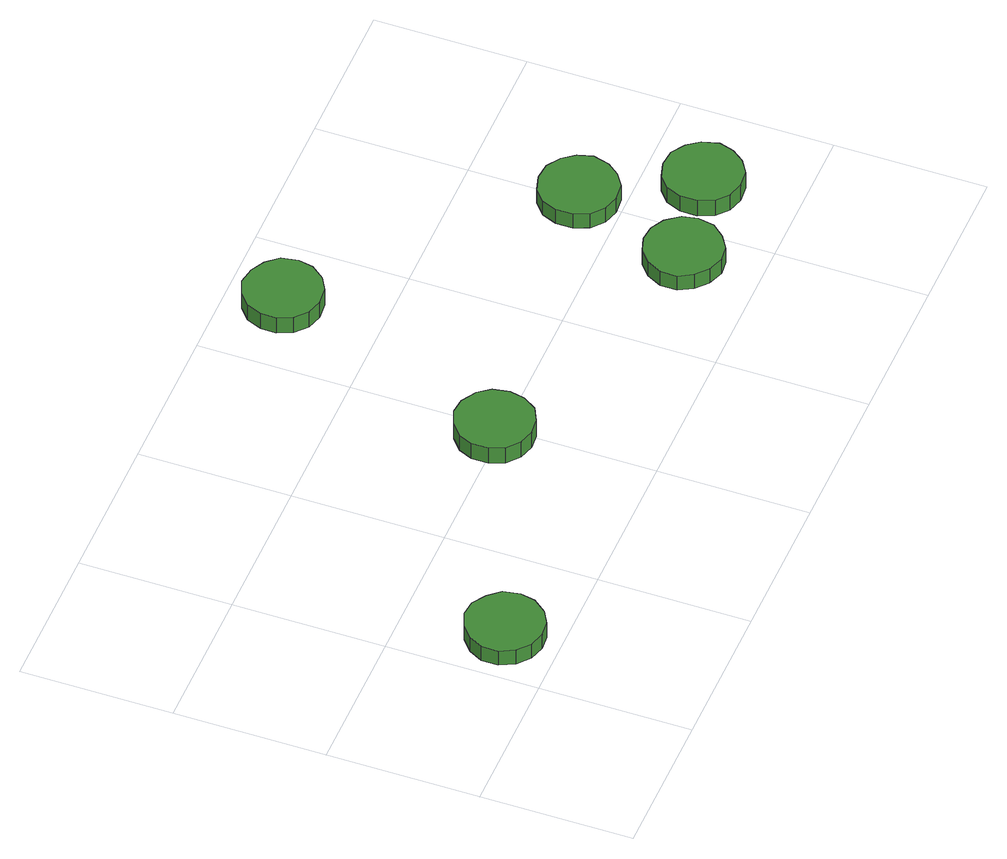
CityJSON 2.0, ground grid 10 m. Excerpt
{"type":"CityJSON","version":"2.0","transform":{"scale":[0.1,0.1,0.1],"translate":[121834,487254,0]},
"CityObjects":{
"tree1":{"type":"SolitaryVegetationObject","attributes":{"function":"something"},"geometry":[{"type":"MultiSurface","lod":"1","boundaries":[[[0,1,2,3,4,5,6,7,8,9,10,11,12,13,14]],[[15,16,17,18,19,20,21,22,23,24,25,26,27,28,29]],[[0,29,28,1]],[[1,28,27,2]],[[2,27,26,3]],[[3,26,25,4]],[[4,25,24,5]],[[5,24,23,6]],[[6,23,22,7]],[[7,22,21,8]],[[8,21,20,9]],[[9,20,19,10]],[[10,19,18,11]],[[11,18,17,12]],[[12,17,16,13]],[[13,16,15,14]],[[14,15,29,0]]]}]},
"tree2":{"type":"SolitaryVegetationObject","attributes":{"function":"something"},"geometry":[{"type":"MultiSurface","lod":"1","boundaries":[[[30,31,32,33,34,35,36,37,38,39,40,41,42,43,44]],[[45,46,47,48,49,50,51,52,53,54,55,56,57,58,59]],[[30,59,58,31]],[[31,58,57,32]],[[32,57,56,33]],[[33,56,55,34]],[[34,55,54,35]],[[35,54,53,36]],[[36,53,52,37]],[[37,52,51,38]],[[38,51,50,39]],[[39,50,49,40]],[[40,49,48,41]],[[41,48,47,42]],[[42,47,46,43]],[[43,46,45,44]],[[44,45,59,30]]]}]},
"tree3":{"type":"SolitaryVegetationObject","attributes":{"function":"something"},"geometry":[{"type":"MultiSurface","lod":"1","boundaries":[[[60,61,62,63,64,65,66,67,68,69,70,71,72,73,74]],[[75,76,77,78,79,80,81,82,83,84,85,86,87,88,89]],[[60,89,88,61]],[[61,88,87,62]],[[62,87,86,63]],[[63,86,85,64]],[[64,85,84,65]],[[65,84,83,66]],[[66,83,82,67]],[[67,82,81,68]],[[68,81,80,69]],[[69,80,79,70]],[[70,79,78,71]],[[71,78,77,72]],[[72,77,76,73]],[[73,76,75,74]],[[74,75,89,60]]]}]},
"tree4":{"type":"SolitaryVegetationObject","attributes":{"function":"something"},"geometry":[{"type":"MultiSurface","lod":"1","boundaries":[[[90,91,92,93,94,95,96,97,98,99,100,101,102,103,104]],[[105,106,107,108,109,110,111,112,113,114,115,116,117,118,119]],[[90,119,118,91]],[[91,118,117,92]],[[92,117,116,93]],[[93,116,115,94]],[[94,115,114,95]],[[95,114,113,96]],[[96,113,112,97]],[[97,112,111,98]],[[98,111,110,99]],[[99,110,109,100]],[[100,109,108,101]],[[101,108,107,102]],[[102,107,106,103]],[[103,106,105,104]],[[104,105,119,90]]]}]},
"tree5":{"type":"SolitaryVegetationObject","attributes":{"function":"something"},"geometry":[{"type":"MultiSurface","lod":"1","boundaries":[[[120,121,122,123,124,125,126,127,128,129,130,131,132,133,134]],[[135,136,137,138,139,140,141,142,143,144,145,146,147,148,149]],[[120,149,148,121]],[[121,148,147,122]],[[122,147,146,123]],[[123,146,145,124]],[[124,145,144,125]],[[125,144,143,126]],[[126,143,142,127]],[[127,142,141,128]],[[128,141,140,129]],[[129,140,139,130]],[[130,139,138,131]],[[131,138,137,132]],[[132,137,136,133]],[[133,136,135,134]],[[134,135,149,120]]]}]},
"tree6":{"type":"SolitaryVegetationObject","attributes":{"function":"something"},"geometry":[{"type":"MultiSurface","lod":"1","boundaries":[[[150,151,152,153,154,155,156,157,158,159,160,161,162,163,164]],[[165,166,167,168,169,170,171,172,173,174,175,176,177,178,179]],[[150,179,178,151]],[[151,178,177,152]],[[152,177,176,153]],[[153,176,175,154]],[[154,175,174,155]],[[155,174,173,156]],[[156,173,172,157]],[[157,172,171,158]],[[158,171,170,159]],[[159,170,169,160]],[[160,169,168,161]],[[161,168,167,162]],[[162,167,166,163]],[[163,166,165,164]],[[164,165,179,150]]]}]}
},
"vertices":[
[60,35,19],[58,46,19],[51,54,19],[42,60,19],[32,61,19],[22,57,19],[14,50,19],[9,41,19],[9,30,19],[14,20,19],[22,13,19],[32,10,19],[42,11,19],[51,16,19],[58,25,19],[58,25,7],[51,16,7],[42,11,7],[32,10,7],[22,13,7],[14,20,7],[9,30,7],[9,41,7],[14,50,7],[22,57,7],[32,61,7],[42,60,7],[51,54,7],[58,46,7],[60,35,7],
[219,103,20],[217,114,20],[211,122,20],[201,128,20],[191,129,20],[181,125,20],[173,118,20],[169,109,20],[169,98,20],[173,88,20],[181,81,20],[191,78,20],[201,79,20],[211,84,20],[217,93,20],[217,93,7],[211,84,7],[201,79,7],[191,78,7],[181,81,7],[173,88,7],[169,98,7],[169,109,7],[173,118,7],[181,125,7],[191,129,7],[201,128,7],[211,122,7],[217,114,7],[219,103,7],
[279,264,19],[277,275,19],[270,283,19],[261,288,19],[250,290,19],[240,286,19],[232,279,19],[228,269,19],[228,259,19],[232,249,19],[240,242,19],[250,239,19],[261,240,19],[270,245,19],[277,254,19],[277,254,6],[270,245,6],[261,240,6],[250,239,6],[240,242,6],[232,249,6],[228,259,6],[228,269,6],[232,279,6],[240,286,6],[250,290,6],[261,288,6],[270,283,6],[277,275,6],[279,264,6],
[400,50,19],[398,60,19],[391,69,19],[382,74,19],[372,75,19],[362,72,19],[354,65,19],[349,55,19],[349,44,19],[354,35,19],[362,28,19],[372,24,19],[382,25,19],[391,31,19],[398,39,19],[398,39,7],[391,31,7],[382,25,7],[372,24,7],[362,28,7],[354,35,7],[349,44,7],[349,55,7],[354,65,7],[362,72,7],[372,75,7],[382,74,7],[391,69,7],[398,60,7],[400,50,7],
[428,129,18],[425,139,18],[419,147,18],[410,153,18],[399,154,18],[389,151,18],[381,144,18],[377,134,18],[377,123,18],[381,113,18],[389,106,18],[399,103,18],[410,104,18],[419,110,18],[425,118,18],[425,118,6],[419,110,6],[410,104,6],[399,103,6],[389,106,6],[381,113,6],[377,123,6],[377,134,6],[381,144,6],[389,151,6],[399,154,6],[410,153,6],[419,147,6],[425,139,6],[428,129,6],
[465,61,19],[462,72,19],[456,80,19],[447,86,19],[436,87,19],[426,84,19],[418,77,19],[414,67,19],[414,56,19],[418,46,19],[426,39,19],[436,36,19],[447,37,19],[456,43,19],[462,51,19],[462,51,6],[456,43,6],[447,37,6],[436,36,6],[426,39,6],[418,46,6],[414,56,6],[414,67,6],[418,77,6],[426,84,6],[436,87,6],[447,86,6],[456,80,6],[462,72,6],[465,61,6]
]}
